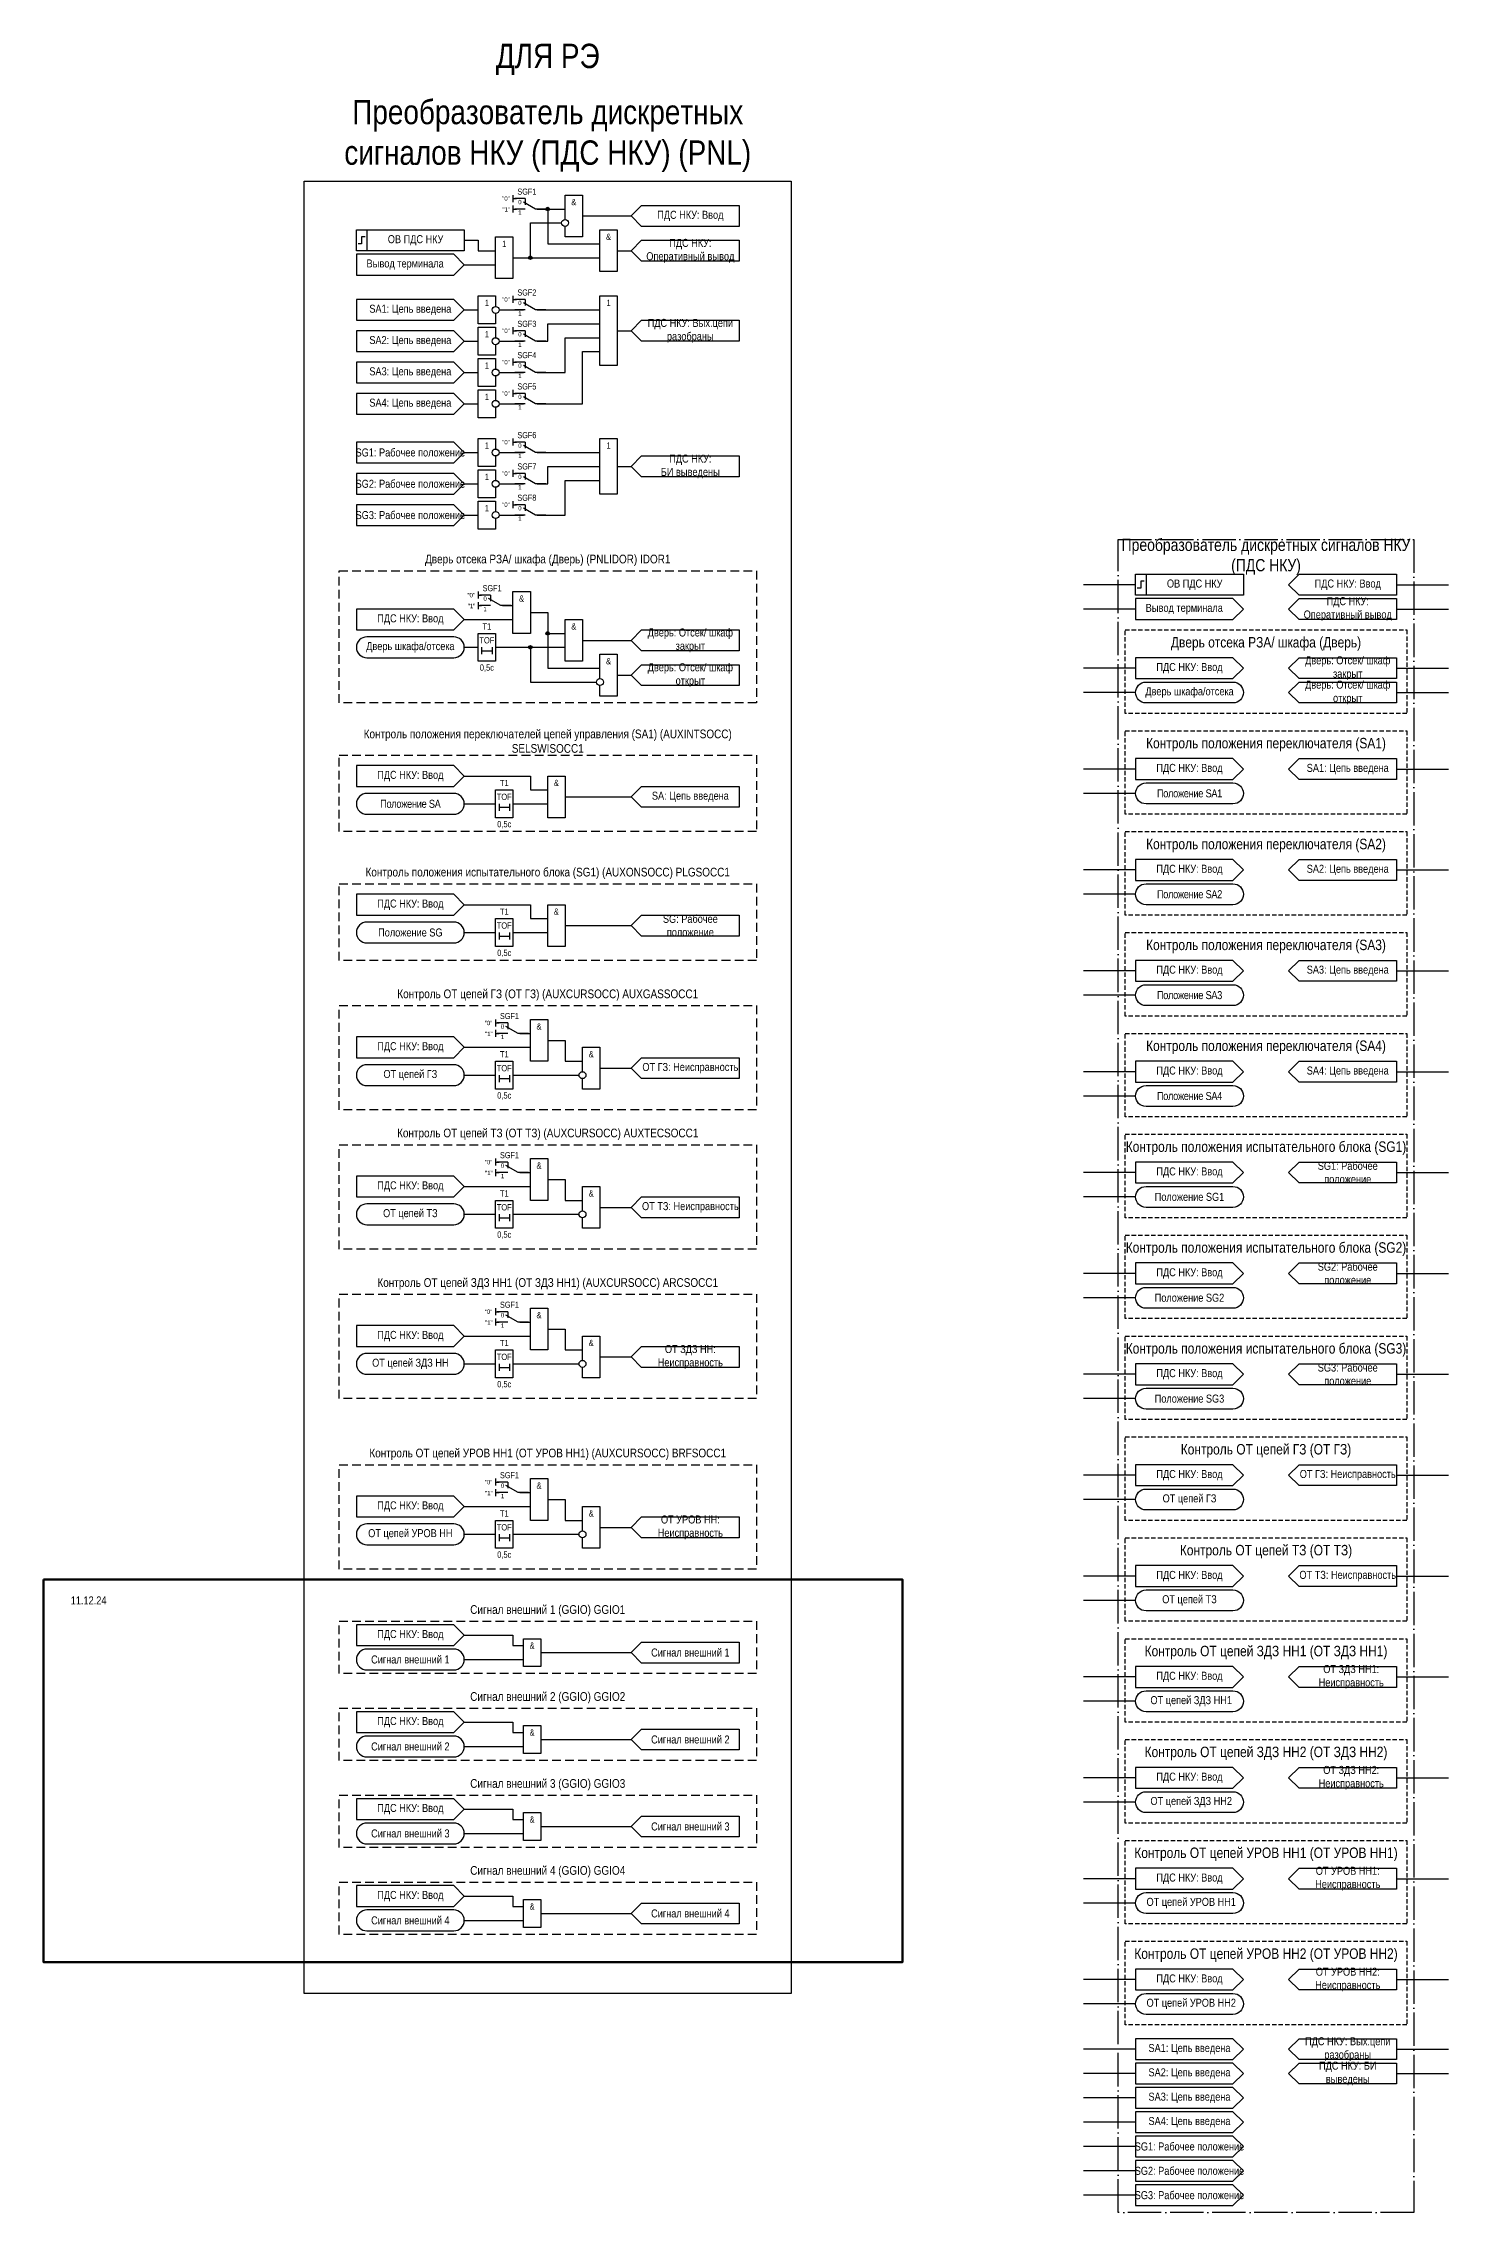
# Model space of a CAD drawing. Header units: millimetres. Extents: x -2609 to 701, y -63 to 764.
# Drawn here: x -75 to 329, y -63 to 561 of the extents above; entities that cross this region are included whole.
import ezdxf
from ezdxf.enums import TextEntityAlignment as Align

# ---------------------------------------------------------------- set-up
doc = ezdxf.new("R2010")
doc.units = ezdxf.units.MM
doc.linetypes.add('ACAD_ISO04W100', pattern=[30, 24, -3, 0, -3])
doc.linetypes.add('штриховая2', pattern=[0.375, 0.25, -0.125])
doc.layers.add('TEXT', color=7, linetype='Continuous', lineweight=25)
doc.layers.add('Основная', color=7, linetype='Continuous')
doc.styles.add('2.5_Gost_RD', font='ARIALN.TTF', dxfattribs={"height": 2.5})
doc.styles.add('3.5_Gost_RD', font='ARIALN.TTF', dxfattribs={"height": 3.5})
doc.styles.add('Вывод', font='ARIALN.TTF', dxfattribs={"height": 2.5})
doc.styles.add('Компонент', font='ARIALN.TTF', dxfattribs={"height": 3.5})

# ---------------------------------------------------------------- blocks, each defined once
blk = doc.blocks.new('*U958')
at = {"layer": 'Основная', "color": 0}
blk.add_line((0, 0), (7, 4), dxfattribs=at)
at = {"layer": 'Основная', "ltscale": 0.35}
blk.add_line((6, 6), (6, 2.5), dxfattribs=at)
blk = doc.blocks.new('*U985')
at = {"layer": 'Основная', "color": 0}
for p, q in [((-3, 6), (-9, 6)), ((-3, 0), (-9, 0)), ((9, 0), (3, 0))]:
    blk.add_line(p, q, dxfattribs=at)
at = {"layer": 'Основная', "ltscale": 0.25, "xscale": -1}
blk.add_blockref('*U958', (3, 0), dxfattribs=at)
at = {"layer": 'Основная'}
for tag, height, style, p in [('В1', 2.5, 'Вывод', (-14, 6)), ('В2', 2.5, 'Вывод', (-6, 4)), ('ОУ', 3.5, 'Компонент', (-2, 10)), ('В3', 2.5, 'Вывод', (-6, -2))]:
    blk.add_attdef(tag, text='', height=height, dxfattribs=dict(at, style=style)).set_placement(p, align=Align.MIDDLE_CENTER)
blk = doc.blocks.new('Точка')
at = {"ltscale": 100}
h = blk.add_hatch(color=256, dxfattribs=at)
h.dxf.hatch_style = 1
edge = h.paths.add_edge_path()
edge.add_arc((0, 0), 0.5, 0, 360)
blk.add_circle((0, 0), 0.5, dxfattribs=at)

msp = doc.modelspace()

# ---------------------------------------------------------------- linework, layer by layer
at = {"ltscale": 100}
for p, q in [((60, 517), (60, 515)), ((60, 516), (61, 516)), ((60, 514), (60, 512)), ((60, 513), (61, 513)), ((55, 501), (55, 501)), ((60, 488), (60, 486)), ((60, 487), (61, 487)), ((60, 479), (60, 477)), ((60, 478), (61, 478)), ((60, 470), (60, 468)), ((60, 469), (61, 469)), ((60, 461), (60, 459)), ((60, 460), (61, 460)), ((60, 447), (60, 445)), ((60, 446), (61, 446)), ((60, 438), (60, 436)), ((60, 437), (61, 437)), ((60, 429), (60, 427)), ((60, 428), (61, 428)), ((50, 403), (50, 401)), ((50, 402), (51, 402)), ((50, 400), (50, 398)), ((239, 405), (224, 405)), ((314, 405), (329, 405)), ((50, 399), (51, 399)), ((239, 398), (224, 398)), ((314, 398), (329, 398)), ((239, 381), (224, 381)), ((314, 381), (329, 381)), ((239, 374), (224, 374)), ((314, 374), (329, 374)), ((239, 352), (224, 352)), ((314, 352), (329, 352)), ((239, 345), (224, 345)), ((239, 323), (224, 323)), ((314, 323), (329, 323)), ((239, 316), (224, 316)), ((239, 294), (224, 294)), ((314, 294), (329, 294)), ((239, 287), (224, 287)), ((55, 280), (55, 278)), ((55, 279), (56, 279)), ((55, 277), (55, 275)), ((55, 276), (56, 276)), ((239, 265), (224, 265)), ((314, 265), (329, 265)), ((239, 258), (224, 258)), ((55, 240), (55, 238)), ((55, 239), (56, 239)), ((55, 237), (55, 235)), ((55, 236), (56, 236)), ((239, 236), (224, 236)), ((314, 236), (329, 236)), ((239, 229), (224, 229)), ((239, 207), (224, 207)), ((314, 207), (329, 207)), ((239, 200), (224, 200)), ((55, 197), (55, 195)), ((55, 196), (56, 196)), ((55, 194), (55, 192)), ((55, 193), (56, 193)), ((239, 178), (224, 178)), ((314, 178), (329, 178)), ((239, 171), (224, 171)), ((55, 148), (55, 146)), ((55, 147), (56, 147)), ((55, 145), (55, 143)), ((55, 144), (56, 144)), ((239, 149), (224, 149)), ((314, 149), (329, 149)), ((239, 142), (224, 142)), ((239, 120), (224, 120)), ((314, 120), (329, 120)), ((239, 113), (224, 113)), ((239, 91), (224, 91)), ((314, 91), (329, 91)), ((239, 84), (224, 84)), ((239, 62), (224, 62)), ((314, 62), (329, 62)), ((239, 55), (224, 55)), ((239, 33), (224, 33)), ((314, 33), (329, 33)), ((239, 26), (224, 26)), ((239, 4), (224, 4)), ((314, 4), (329, 4)), ((239, -3), (224, -3)), ((239, -16), (224, -16)), ((314, -16), (329, -16)), ((239, -23), (224, -23)), ((314, -23), (329, -23)), ((239, -30), (224, -30)), ((239, -37), (224, -37)), ((239, -44), (224, -44)), ((239, -51), (224, -51)), ((239, -58), (224, -58))]:
    msp.add_line(p, q, dxfattribs=at)
at = {"color": 3, "ltscale": 100}
msp.add_lwpolyline([(0, 521), (140, 521), (140, 0), (0, 0)], close=True, dxfattribs=at)
at = {"ltscale": 100}
for points in [[(67, 513), (75, 513)], [(67, 513), (70, 513), (70, 503), (85, 503)], [(75, 510), (75, 517), (80, 517), (80, 505), (75, 505), (75, 508)], [(94, 511), (97, 514), (125, 514), (125, 508), (97, 508), (94, 511)], [(60, 499), (65, 499), (65, 509), (74, 509)], [(80, 511), (94, 511)], [(46, 504), (50, 504), (50, 501), (55, 501)], [(60, 499), (85, 499)], [(90, 501), (94, 501)], [(94, 501), (97, 504), (125, 504), (125, 498), (97, 498), (94, 501)], [(46, 497), (55, 497)], [(55, 483), (55, 480), (50, 480), (50, 488), (55, 488), (55, 485)], [(46, 484), (50, 484)], [(56, 484), (63, 484)], [(67, 484), (85, 484)], [(94, 478), (97, 481), (125, 481), (125, 475), (97, 475), (94, 478)], [(46, 475), (50, 475)], [(55, 474), (55, 471), (50, 471), (50, 479), (55, 479), (55, 476)], [(56, 475), (63, 475)], [(67, 475), (70, 475), (70, 480), (85, 480)], [(67, 466), (75, 466), (75, 476), (85, 476)], [(90, 478), (94, 478)], [(55, 465), (55, 462), (50, 462), (50, 470), (55, 470), (55, 467)], [(67, 457), (80, 457), (80, 472), (85, 472)], [(46, 466), (50, 466)], [(56, 466), (63, 466)], [(46, 457), (50, 457)], [(55, 456), (55, 453), (50, 453), (50, 461), (55, 461), (55, 458)], [(56, 457), (63, 457)], [(46, 443), (50, 443)], [(55, 442), (55, 439), (50, 439), (50, 447), (55, 447), (55, 444)], [(56, 443), (63, 443)], [(67, 443), (85, 443)], [(55, 433), (55, 430), (50, 430), (50, 438), (55, 438), (55, 435)], [(67, 434), (70, 434), (70, 439), (85, 439)], [(90, 439), (94, 439)], [(94, 439), (97, 442), (125, 442), (125, 436), (97, 436), (94, 439)], [(46, 434), (50, 434)], [(56, 434), (63, 434)], [(67, 425), (75, 425), (75, 435), (85, 435)], [(46, 425), (50, 425)], [(55, 424), (55, 421), (50, 421), (50, 429), (55, 429), (55, 426)], [(56, 425), (63, 425)], [(283, 405), (286, 408), (314, 408), (314, 402), (286, 402), (283, 405)], [(283, 398), (286, 401), (314, 401), (314, 395), (286, 395), (283, 398)], [(46, 395), (60, 395)], [(57, 399), (60, 399)], [(57, 399), (60, 399)], [(65, 397), (70, 397), (70, 381), (85, 381)], [(65, 397), (70, 397), (70, 391), (75, 391)], [(46, 387), (50, 387)], [(51, 387), (51, 385)], [(54, 387), (54, 385)], [(55, 387), (75, 387)], [(55, 387), (65, 387), (65, 377), (84, 377)], [(80, 389), (94, 389)], [(94, 389), (97, 392), (125, 392), (125, 386), (97, 386), (94, 389)], [(51, 386), (54, 386)], [(85, 378), (85, 385), (90, 385), (90, 373), (85, 373), (85, 376)], [(94, 379), (97, 382), (125, 382), (125, 376), (97, 376), (94, 379)], [(90, 379), (94, 379)], [(46, 350), (65, 350), (65, 346), (70, 346)], [(75, 344), (94, 344)], [(94, 344), (97, 347), (125, 347), (125, 341), (97, 341), (94, 344)], [(46, 342), (55, 342)], [(56, 342), (56, 340)], [(56, 341), (59, 341)], [(59, 342), (59, 340)], [(60, 342), (70, 342)], [(46, 313), (65, 313), (65, 309), (70, 309)], [(75, 307), (94, 307)], [(94, 307), (97, 310), (125, 310), (125, 304), (97, 304), (94, 307)], [(46, 305), (55, 305)], [(56, 305), (56, 303)], [(56, 304), (59, 304)], [(59, 305), (59, 303)], [(60, 305), (70, 305)], [(62, 276), (65, 276)], [(62, 276), (65, 276)], [(46, 272), (65, 272)], [(70, 274), (75, 274), (75, 268), (80, 268)], [(80, 265), (80, 272), (85, 272), (85, 260), (80, 260), (80, 263)], [(94, 266), (97, 269), (125, 269), (125, 263), (97, 263), (94, 266)], [(46, 264), (55, 264)], [(56, 264), (56, 262)], [(56, 263), (59, 263)], [(59, 264), (59, 262)], [(60, 264), (79, 264)], [(85, 266), (94, 266)], [(46, 232), (65, 232)], [(62, 236), (65, 236)], [(62, 236), (65, 236)], [(70, 234), (75, 234), (75, 228), (80, 228)], [(80, 225), (80, 232), (85, 232), (85, 220), (80, 220), (80, 223)], [(85, 226), (94, 226)], [(94, 226), (97, 229), (125, 229), (125, 223), (97, 223), (94, 226)], [(46, 224), (55, 224)], [(56, 224), (56, 222)], [(56, 223), (59, 223)], [(59, 224), (59, 222)], [(60, 224), (79, 224)], [(46, 189), (65, 189)], [(62, 193), (65, 193)], [(62, 193), (65, 193)], [(70, 191), (75, 191), (75, 185), (80, 185)], [(80, 182), (80, 189), (85, 189), (85, 177), (80, 177), (80, 180)], [(46, 181), (55, 181)], [(56, 181), (56, 179)], [(59, 181), (59, 179)], [(60, 181), (79, 181)], [(85, 183), (94, 183)], [(94, 183), (97, 186), (125, 186), (125, 180), (97, 180), (94, 183)], [(56, 180), (59, 180)], [(62, 144), (65, 144)], [(62, 144), (65, 144)], [(46, 140), (65, 140)], [(70, 142), (75, 142), (75, 136), (80, 136)], [(80, 133), (80, 140), (85, 140), (85, 128), (80, 128), (80, 131)], [(46, 132), (55, 132)], [(56, 132), (56, 130)], [(56, 131), (59, 131)], [(59, 132), (59, 130)], [(60, 132), (79, 132)], [(85, 134), (94, 134)], [(94, 134), (97, 137), (125, 137), (125, 131), (97, 131), (94, 134)], [(283, -16), (286, -13), (314, -13), (314, -19), (286, -19), (283, -16)], [(283, -23), (286, -20), (314, -20), (314, -26), (286, -26), (283, -23)]]:
    msp.add_lwpolyline(points, dxfattribs=at)
for points in [[(15, 507), (46, 507), (46, 501), (15, 501)], [(15, 507), (18, 507), (18, 501), (15, 501)], [(85, 507), (90, 507), (90, 495), (85, 495)], [(15, 500), (15, 494), (43, 494), (46, 497), (43, 500)], [(55, 505), (60, 505), (60, 493), (55, 493)], [(15, 487), (15, 481), (43, 481), (46, 484), (43, 487)], [(85, 488), (90, 488), (90, 468), (85, 468)], [(15, 478), (15, 472), (43, 472), (46, 475), (43, 478)], [(15, 469), (15, 463), (43, 463), (46, 466), (43, 469)], [(15, 460), (15, 454), (43, 454), (46, 457), (43, 460)], [(15, 446), (15, 440), (43, 440), (46, 443), (43, 446)], [(85, 447), (90, 447), (90, 431), (85, 431)], [(15, 437), (15, 431), (43, 431), (46, 434), (43, 437)], [(15, 428), (15, 422), (43, 422), (46, 425), (43, 428)], [(239, 408), (270, 408), (270, 402), (239, 402)], [(239, 408), (242, 408), (242, 402), (239, 402)], [(60, 403), (65, 403), (65, 391), (60, 391)], [(239, 401), (239, 395), (267, 395), (270, 398), (267, 401)], [(15, 398), (15, 392), (43, 392), (46, 395), (43, 398)], [(75, 395), (80, 395), (80, 383), (75, 383)], [(50, 391), (55, 391), (55, 383), (50, 383)], [(239, 384), (239, 378), (267, 378), (270, 381), (267, 384)], [(314, 378), (286, 378), (283, 381), (286, 384), (314, 384)], [(286, 377), (314, 377), (314, 371), (286, 371), (283, 374)], [(15, 353), (15, 347), (43, 347), (46, 350), (43, 353)], [(70, 350), (75, 350), (75, 338), (70, 338)], [(239, 355), (239, 349), (267, 349), (270, 352), (267, 355)], [(314, 349), (286, 349), (283, 352), (286, 355), (314, 355)], [(55, 346), (60, 346), (60, 338), (55, 338)], [(239, 326), (239, 320), (267, 320), (270, 323), (267, 326)], [(314, 320), (286, 320), (283, 323), (286, 326), (314, 326)], [(15, 316), (15, 310), (43, 310), (46, 313), (43, 316)], [(70, 313), (75, 313), (75, 301), (70, 301)], [(55, 309), (60, 309), (60, 301), (55, 301)], [(239, 297), (239, 291), (267, 291), (270, 294), (267, 297)], [(314, 291), (286, 291), (283, 294), (286, 297), (314, 297)], [(15, 275), (15, 269), (43, 269), (46, 272), (43, 275)], [(65, 280), (70, 280), (70, 268), (65, 268)], [(55, 268), (60, 268), (60, 260), (55, 260)], [(239, 268), (239, 262), (267, 262), (270, 265), (267, 268)], [(314, 262), (286, 262), (283, 265), (286, 268), (314, 268)], [(65, 240), (70, 240), (70, 228), (65, 228)], [(239, 239), (239, 233), (267, 233), (270, 236), (267, 239)], [(314, 233), (286, 233), (283, 236), (286, 239), (314, 239)], [(15, 235), (15, 229), (43, 229), (46, 232), (43, 235)], [(55, 228), (60, 228), (60, 220), (55, 220)], [(239, 210), (239, 204), (267, 204), (270, 207), (267, 210)], [(314, 204), (286, 204), (283, 207), (286, 210), (314, 210)], [(65, 197), (70, 197), (70, 185), (65, 185)], [(15, 192), (15, 186), (43, 186), (46, 189), (43, 192)], [(55, 185), (60, 185), (60, 177), (55, 177)], [(239, 181), (239, 175), (267, 175), (270, 178), (267, 181)], [(314, 175), (286, 175), (283, 178), (286, 181), (314, 181)], [(239, 152), (239, 146), (267, 146), (270, 149), (267, 152)], [(314, 146), (286, 146), (283, 149), (286, 152), (314, 152)], [(65, 148), (70, 148), (70, 136), (65, 136)], [(15, 143), (15, 137), (43, 137), (46, 140), (43, 143)], [(55, 136), (60, 136), (60, 128), (55, 128)], [(239, 123), (239, 117), (267, 117), (270, 120), (267, 123)], [(314, 117), (286, 117), (283, 120), (286, 123), (314, 123)], [(15, 106), (15, 100), (43, 100), (46, 103), (43, 106)], [(239, 94), (239, 88), (267, 88), (270, 91), (267, 94)], [(314, 88), (286, 88), (283, 91), (286, 94), (314, 94)], [(15, 81), (15, 75), (43, 75), (46, 78), (43, 81)], [(239, 65), (239, 59), (267, 59), (270, 62), (267, 65)], [(314, 59), (286, 59), (283, 62), (286, 65), (314, 65)], [(15, 56), (15, 50), (43, 50), (46, 53), (43, 56)], [(239, 36), (239, 30), (267, 30), (270, 33), (267, 36)], [(314, 30), (286, 30), (283, 33), (286, 36), (314, 36)], [(15, 31), (15, 25), (43, 25), (46, 28), (43, 31)], [(239, 7), (239, 1), (267, 1), (270, 4), (267, 7)], [(314, 1), (286, 1), (283, 4), (286, 7), (314, 7)], [(239, -13), (239, -19), (267, -19), (270, -16), (267, -13)], [(239, -20), (239, -26), (267, -26), (270, -23), (267, -20)], [(239, -27), (239, -33), (267, -33), (270, -30), (267, -27)], [(239, -34), (239, -40), (267, -40), (270, -37), (267, -34)], [(239, -41), (239, -47), (267, -47), (270, -44), (267, -41)], [(239, -48), (239, -54), (267, -54), (270, -51), (267, -48)], [(239, -55), (239, -61), (267, -61), (270, -58), (267, -55)]]:
    msp.add_lwpolyline(points, close=True, dxfattribs=at)
at = {"lineweight": 30, "ltscale": 100}
for points in [[(17.5, 505), (16.5, 505), (16.5, 503), (15.5, 503)], [(241.5, 406), (240.5, 406), (240.5, 404), (239.5, 404)]]:
    msp.add_lwpolyline(points, dxfattribs=at)
at = {"color": 251, "linetype": 'ACAD_ISO04W100', "lineweight": 30, "ltscale": 0.4, "true_color": 0x58595b}
msp.add_lwpolyline([(234, 418), (319, 418), (319, -63), (234, -63)], close=True, dxfattribs=at)
at = {"linetype": 'штриховая2', "ltscale": 10}
for points in [[(10, 409), (130, 409), (130, 371), (10, 371)], [(10, 356), (130, 356), (130, 334), (10, 334)], [(10, 319), (130, 319), (130, 297), (10, 297)], [(10, 284), (130, 284), (130, 254), (10, 254)], [(10, 244), (130, 244), (130, 214), (10, 214)], [(10, 201), (130, 201), (130, 171), (10, 171)], [(10, 152), (130, 152), (130, 122), (10, 122)], [(10, 107), (130, 107), (130, 92), (10, 92)], [(10, 82), (130, 82), (130, 67), (10, 67)], [(10, 57), (130, 57), (130, 42), (10, 42)], [(10, 32), (130, 32), (130, 17), (10, 17)]]:
    msp.add_lwpolyline(points, close=True, dxfattribs=at)
at = {"ltscale": 100}
for points in [[(18, 384), (43, 384, 1), (43, 390), (18, 390, 1)], [(242, 371, -1), (242, 377), (267, 377, -1), (267, 371)], [(18, 339), (43, 339, 1), (43, 345), (18, 345, 1)], [(242, 342, -1), (242, 348), (267, 348, -1), (267, 342)], [(242, 313, -1), (242, 319), (267, 319, -1), (267, 313)], [(18, 302), (43, 302, 1), (43, 308), (18, 308, 1)], [(242, 284, -1), (242, 290), (267, 290, -1), (267, 284)], [(18, 261), (43, 261, 1), (43, 267), (18, 267, 1)], [(242, 255, -1), (242, 261), (267, 261, -1), (267, 255)], [(242, 226, -1), (242, 232), (267, 232, -1), (267, 226)], [(18, 221), (43, 221, 1), (43, 227), (18, 227, 1)], [(242, 197, -1), (242, 203), (267, 203, -1), (267, 197)], [(18, 178), (43, 178, 1), (43, 184), (18, 184, 1)], [(242, 168, -1), (242, 174), (267, 174, -1), (267, 168)], [(242, 139, -1), (242, 145), (267, 145, -1), (267, 139)], [(18, 129), (43, 129, 1), (43, 135), (18, 135, 1)], [(242, 110, -1), (242, 116), (267, 116, -1), (267, 110)], [(18, 93), (43, 93, 1), (43, 99), (18, 99, 1)], [(242, 81, -1), (242, 87), (267, 87, -1), (267, 81)], [(18, 68), (43, 68, 1), (43, 74), (18, 74, 1)], [(242, 52, -1), (242, 58), (267, 58, -1), (267, 52)], [(18, 43), (43, 43, 1), (43, 49), (18, 49, 1)], [(242, 23, -1), (242, 29), (267, 29, -1), (267, 23)], [(18, 18), (43, 18, 1), (43, 24), (18, 24, 1)], [(242, -6, -1), (242, 0), (267, 0, -1), (267, -6)]]:
    msp.add_lwpolyline(points, format="xyb", close=True, dxfattribs=at)
at = {"linetype": 'штриховая2', "ltscale": 5}
for points in [[(236, 392), (317, 392), (317, 368), (236, 368)], [(236, 363), (317, 363), (317, 339), (236, 339)], [(236, 334), (317, 334), (317, 310), (236, 310)], [(236, 305), (317, 305), (317, 281), (236, 281)], [(236, 276), (317, 276), (317, 252), (236, 252)], [(236, 247), (317, 247), (317, 223), (236, 223)], [(236, 218), (317, 218), (317, 194), (236, 194)], [(236, 189), (317, 189), (317, 165), (236, 165)], [(236, 160), (317, 160), (317, 136), (236, 136)], [(236, 131), (317, 131), (317, 107), (236, 107)], [(236, 102), (317, 102), (317, 78), (236, 78)], [(236, 73), (317, 73), (317, 49), (236, 49)], [(236, 44), (317, 44), (317, 20), (236, 20)], [(236, 15), (317, 15), (317, -9), (236, -9)]]:
    msp.add_lwpolyline(points, close=True, dxfattribs=at)
at = {"color": 1, "lineweight": 100, "ltscale": 100}
msp.add_lwpolyline([(-75, 119), (172, 119), (172, 9), (-75, 9)], close=True, dxfattribs=at)
at = {"color": 6, "ltscale": 100}
for points in [[(46, 103), (60, 103), (60, 100), (63, 100)], [(94, 98), (97, 101), (125, 101), (125, 95), (97, 95), (94, 98)], [(46, 96), (63, 96)], [(68, 98), (94, 98)], [(46, 78), (60, 78), (60, 75), (63, 75)], [(94, 73), (97, 76), (125, 76), (125, 70), (97, 70), (94, 73)], [(46, 71), (63, 71)], [(68, 73), (94, 73)], [(46, 53), (60, 53), (60, 50), (63, 50)], [(94, 48), (97, 51), (125, 51), (125, 45), (97, 45), (94, 48)], [(46, 46), (63, 46)], [(68, 48), (94, 48)], [(46, 28), (60, 28), (60, 25), (63, 25)], [(94, 23), (97, 26), (125, 26), (125, 20), (97, 20), (94, 23)], [(46, 21), (63, 21)], [(68, 23), (94, 23)]]:
    msp.add_lwpolyline(points, dxfattribs=at)
for points in [[(63, 102), (68, 102), (68, 94), (63, 94)], [(63, 77), (68, 77), (68, 69), (63, 69)], [(63, 52), (68, 52), (68, 44), (63, 44)], [(63, 27), (68, 27), (68, 19), (63, 19)]]:
    msp.add_lwpolyline(points, close=True, dxfattribs=at)
for centre in [(75, 509), (85, 377)]:
    msp.add_circle(centre, 1)
at = {"ltscale": 100}
for centre in [(55, 484), (55, 475), (55, 466), (55, 457), (55, 443), (55, 434), (55, 425), (80, 264), (80, 224), (80, 181), (80, 132)]:
    msp.add_circle(centre, 1, dxfattribs=at)

# ---------------------------------------------------------------- block references
for p in [(70, 513), (65, 499), (65, 387), (70, 391)]:
    msp.add_blockref('Точка', p, dxfattribs=at)
at = {"layer": 'Основная', "ltscale": 0.25, "xscale": 0.5, "yscale": 0.5, "zscale": 0.5}
for p, values in [((65, 513), {'ОУ': 'SGF1', 'В1': '"0"', 'В2': '0', 'В3': '1'}), ((65, 484), {'ОУ': 'SGF2', 'В1': '"0"', 'В2': '0', 'В3': '1'}), ((65, 475), {'ОУ': 'SGF3', 'В1': '"0"', 'В2': '0', 'В3': '1'}), ((65, 466), {'ОУ': 'SGF4', 'В1': '"0"', 'В2': '0', 'В3': '1'}), ((65, 457), {'ОУ': 'SGF5', 'В1': '"0"', 'В2': '0', 'В3': '1'}), ((65, 443), {'ОУ': 'SGF6', 'В1': '"0"', 'В2': '0', 'В3': '1'}), ((65, 434), {'ОУ': 'SGF7', 'В1': '"0"', 'В2': '0', 'В3': '1'}), ((65, 425), {'ОУ': 'SGF8', 'В1': '"0"', 'В2': '0', 'В3': '1'}), ((55, 399), {'ОУ': 'SGF1', 'В1': '"0"', 'В2': '0', 'В3': '1'}), ((60, 276), {'ОУ': 'SGF1', 'В1': '"0"', 'В2': '0', 'В3': '1'}), ((60, 236), {'ОУ': 'SGF1', 'В1': '"0"', 'В2': '0', 'В3': '1'}), ((60, 193), {'ОУ': 'SGF1', 'В1': '"0"', 'В2': '0', 'В3': '1'}), ((60, 144), {'ОУ': 'SGF1', 'В1': '"0"', 'В2': '0', 'В3': '1'})]:
    msp.add_blockref('*U985', p, dxfattribs=at).add_auto_attribs(values)

# ---------------------------------------------------------------- texts
at = {"ltscale": 100, "attachment_point": 5}
for s, insert, char_height, width, style in [('{\\C3;ДЛЯ РЭ}', (70, 556), 7, 140, '3.5_Gost_RD'), ('{\\C3;Преобразователь дискретных сигналов НКУ (ПДС НКУ) (PNL)}', (70, 534), 7, 140, '3.5_Gost_RD'), ('&', (77.5, 515), 1.8, 5, '2.5_Gost_RD'), ('ПДС НКУ: Ввод', (111, 511), 2.3, 28, '2.5_Gost_RD'), ('&', (87.5, 505), 1.8, 5, '2.5_Gost_RD'), ('1', (57.5, 503), 1.8, 5, '2.5_Gost_RD'), ('ПДС НКУ: Оперативный вывод', (111, 501), 2.3, 28, '2.5_Gost_RD'), ('1', (52.5, 486), 1.8, 5, '2.5_Gost_RD'), ('1', (87.5, 486), 1.8, 5, '2.5_Gost_RD'), ('SA1: Цепь введена', (30.5, 484), 2.3, 31, '2.5_Gost_RD'), ('ПДС НКУ: Вых.цепи разобраны', (111, 478), 2.3, 28, '2.5_Gost_RD'), ('SA2: Цепь введена', (30.5, 475), 2.3, 31, '2.5_Gost_RD'), ('1', (52.5, 477), 1.8, 5, '2.5_Gost_RD'), ('1', (52.5, 468), 1.8, 5, '2.5_Gost_RD'), ('SA3: Цепь введена', (30.5, 466), 2.3, 31, '2.5_Gost_RD'), ('SA4: Цепь введена', (30.5, 457), 2.3, 31, '2.5_Gost_RD'), ('1', (52.5, 459), 1.8, 5, '2.5_Gost_RD'), ('SG1: Рабочее положение', (30.5, 443), 2.3, 31, '2.5_Gost_RD'), ('1', (52.5, 445), 1.8, 5, '2.5_Gost_RD'), ('1', (87.5, 445), 1.8, 5, '2.5_Gost_RD'), ('1', (52.5, 436), 1.8, 5, '2.5_Gost_RD'), ('ПДС НКУ: \\PБИ выведены', (111, 439), 2.3, 28, '2.5_Gost_RD'), ('SG2: Рабочее положение', (30.5, 434), 2.3, 31, '2.5_Gost_RD'), ('SG3: Рабочее положение', (30.5, 425), 2.3, 31, '2.5_Gost_RD'), ('1', (52.5, 427), 1.8, 5, '2.5_Gost_RD'), ('ПДС НКУ: Ввод', (300, 405), 2.3, 28, '2.5_Gost_RD'), ('&', (62.5, 401), 1.8, 5, '2.5_Gost_RD'), ('ПДС НКУ: Оперативный вывод', (300, 398), 2.3, 28, '2.5_Gost_RD'), ('ПДС НКУ: Ввод', (30.5, 395), 2.3, 31, '2.5_Gost_RD'), ('T1', (52.5, 393), 1.8, 5, '2.5_Gost_RD'), ('&', (77.5, 393), 1.8, 5, '2.5_Gost_RD'), ('Дверь шкафа/отсека', (30.5, 387), 2.3, 31, '2.5_Gost_RD'), ('TOF', (52.5, 389), 1.8, 5, '2.5_Gost_RD'), ('Дверь: Отсек/ шкаф закрыт', (111, 389), 2.3, 28, '2.5_Gost_RD'), ('0,5с', (52.5, 381), 1.8, 5, '2.5_Gost_RD'), ('&', (87.5, 383), 1.8, 5, '2.5_Gost_RD'), ('Дверь: Отсек/ шкаф открыт', (111, 379), 2.3, 28, '2.5_Gost_RD'), ('ПДС НКУ: Ввод', (254.5, 381), 2.3, 31, '2.5_Gost_RD'), ('Дверь: Отсек/ шкаф закрыт', (300, 381), 2.3, 28, '2.5_Gost_RD'), ('Дверь: Отсек/ шкаф открыт', (300, 374), 2.3, 28, '2.5_Gost_RD'), ('ПДС НКУ: Ввод', (30.5, 350), 2.3, 31, '2.5_Gost_RD'), ('ПДС НКУ: Ввод', (254.5, 352), 2.3, 31, '2.5_Gost_RD'), ('SA1: Цепь введена', (300, 352), 2.3, 28, '2.5_Gost_RD'), ('{\\T0.95;Положение SA}', (30.5, 342), 2.3, 31, '2.5_Gost_RD'), ('TOF', (57.5, 344), 1.8, 5, '2.5_Gost_RD'), ('T1', (57.5, 348), 1.8, 5, '2.5_Gost_RD'), ('&', (72.5, 348), 1.8, 5, '2.5_Gost_RD'), ('SA: Цепь введена', (111, 344), 2.3, 28, '2.5_Gost_RD'), ('0,5с', (57.5, 336), 1.8, 5, '2.5_Gost_RD'), ('ПДС НКУ: Ввод', (254.5, 323), 2.3, 31, '2.5_Gost_RD'), ('SA2: Цепь введена', (300, 323), 2.3, 28, '2.5_Gost_RD'), ('ПДС НКУ: Ввод', (30.5, 313), 2.3, 31, '2.5_Gost_RD'), ('T1', (57.5, 311), 1.8, 5, '2.5_Gost_RD'), ('&', (72.5, 311), 1.8, 5, '2.5_Gost_RD'), ('Положение SG', (30.5, 305), 2.3, 31, '2.5_Gost_RD'), ('TOF', (57.5, 307), 1.8, 5, '2.5_Gost_RD'), ('SG: Рабочее положение', (111, 307), 2.3, 28, '2.5_Gost_RD'), ('0,5с', (57.5, 299), 1.8, 5, '2.5_Gost_RD'), ('ПДС НКУ: Ввод', (254.5, 294), 2.3, 31, '2.5_Gost_RD'), ('SA3: Цепь введена', (300, 294), 2.3, 28, '2.5_Gost_RD'), ('&', (67.5, 278), 1.8, 5, '2.5_Gost_RD'), ('ПДС НКУ: Ввод', (30.5, 272), 2.3, 31, '2.5_Gost_RD'), ('T1', (57.5, 270), 1.8, 5, '2.5_Gost_RD'), ('&', (82.5, 270), 1.8, 5, '2.5_Gost_RD'), ('ОТ цепей ГЗ', (30.5, 264), 2.3, 31, '2.5_Gost_RD'), ('TOF', (57.5, 266), 1.8, 5, '2.5_Gost_RD'), ('ОТ ГЗ: Неисправность', (111, 266), 2.3, 28, '2.5_Gost_RD'), ('ПДС НКУ: Ввод', (254.5, 265), 2.3, 31, '2.5_Gost_RD'), ('SA4: Цепь введена', (300, 265), 2.3, 28, '2.5_Gost_RD'), ('0,5с', (57.5, 258), 1.8, 5, '2.5_Gost_RD'), ('&', (67.5, 238), 1.8, 5, '2.5_Gost_RD'), ('ПДС НКУ: Ввод', (254.5, 236), 2.3, 31, '2.5_Gost_RD'), ('SG1: Рабочее положение', (300, 236), 2.3, 28, '2.5_Gost_RD'), ('ПДС НКУ: Ввод', (30.5, 232), 2.3, 31, '2.5_Gost_RD'), ('T1', (57.5, 230), 1.8, 5, '2.5_Gost_RD'), ('&', (82.5, 230), 1.8, 5, '2.5_Gost_RD'), ('ОТ цепей ТЗ', (30.5, 224), 2.3, 31, '2.5_Gost_RD'), ('TOF', (57.5, 226), 1.8, 5, '2.5_Gost_RD'), ('ОТ ТЗ: Неисправность', (111, 226), 2.3, 28, '2.5_Gost_RD'), ('0,5с', (57.5, 218), 1.8, 5, '2.5_Gost_RD'), ('ПДС НКУ: Ввод', (254.5, 207), 2.3, 31, '2.5_Gost_RD'), ('SG2: Рабочее положение', (300, 207), 2.3, 28, '2.5_Gost_RD'), ('&', (67.5, 195), 1.8, 5, '2.5_Gost_RD'), ('ПДС НКУ: Ввод', (30.5, 189), 2.3, 31, '2.5_Gost_RD'), ('T1', (57.5, 187), 1.8, 5, '2.5_Gost_RD'), ('&', (82.5, 187), 1.8, 5, '2.5_Gost_RD'), ('ОТ цепей ЗДЗ НН', (30.5, 181), 2.3, 31, '2.5_Gost_RD'), ('TOF', (57.5, 183), 1.8, 5, '2.5_Gost_RD'), ('ОТ ЗДЗ НН: Неисправность', (111, 183), 2.3, 28, '2.5_Gost_RD'), ('SG3: Рабочее положение', (300, 178), 2.3, 28, '2.5_Gost_RD'), ('0,5с', (57.5, 175), 1.8, 5, '2.5_Gost_RD'), ('ПДС НКУ: Ввод', (254.5, 178), 2.3, 31, '2.5_Gost_RD'), ('ПДС НКУ: Ввод', (254.5, 149), 2.3, 31, '2.5_Gost_RD'), ('ОТ ГЗ: Неисправность', (300, 149), 2.3, 28, '2.5_Gost_RD'), ('&', (67.5, 146), 1.8, 5, '2.5_Gost_RD'), ('ПДС НКУ: Ввод', (30.5, 140), 2.3, 31, '2.5_Gost_RD'), ('T1', (57.5, 138), 1.8, 5, '2.5_Gost_RD'), ('&', (82.5, 138), 1.8, 5, '2.5_Gost_RD'), ('ОТ УРОВ НН: Неисправность', (111, 134), 2.3, 28, '2.5_Gost_RD'), ('ОТ цепей УРОВ НН', (30.5, 132), 2.3, 31, '2.5_Gost_RD'), ('TOF', (57.5, 134), 1.8, 5, '2.5_Gost_RD'), ('0,5с', (57.5, 126), 1.8, 5, '2.5_Gost_RD'), ('ПДС НКУ: Ввод', (254.5, 120), 2.3, 31, '2.5_Gost_RD'), ('ОТ ТЗ: Неисправность', (300, 120), 2.3, 28, '2.5_Gost_RD'), ('ПДС НКУ: Ввод', (30.5, 103), 2.3, 31, '2.5_Gost_RD'), ('Сигнал внешний 1', (30.5, 96), 2.3, 31, '2.5_Gost_RD'), ('Сигнал внешний 1', (111, 98), 2.3, 28, '2.5_Gost_RD'), ('ОТ ЗДЗ НН1: Неисправность', (301, 91), 2.3, 28, '2.5_Gost_RD'), ('ПДС НКУ: Ввод', (254.5, 91), 2.3, 31, '2.5_Gost_RD'), ('ОТ цепей ЗДЗ НН1', (255, 84), 2.3, 31, '2.5_Gost_RD'), ('ПДС НКУ: Ввод', (30.5, 78), 2.3, 31, '2.5_Gost_RD'), ('Сигнал внешний 2', (30.5, 71), 2.3, 31, '2.5_Gost_RD'), ('Сигнал внешний 2', (111, 73), 2.3, 28, '2.5_Gost_RD'), ('ПДС НКУ: Ввод', (254.5, 62), 2.3, 31, '2.5_Gost_RD'), ('ОТ ЗДЗ НН2: Неисправность', (301, 62), 2.3, 28, '2.5_Gost_RD'), ('ОТ цепей ЗДЗ НН2', (255, 55), 2.3, 31, '2.5_Gost_RD'), ('ПДС НКУ: Ввод', (30.5, 53), 2.3, 31, '2.5_Gost_RD'), ('Сигнал внешний 3', (30.5, 46), 2.3, 31, '2.5_Gost_RD'), ('Сигнал внешний 3', (111, 48), 2.3, 28, '2.5_Gost_RD'), ('ПДС НКУ: Ввод', (254.5, 33), 2.3, 31, '2.5_Gost_RD'), ('ОТ УРОВ НН1: Неисправность', (300, 33), 2.3, 28, '2.5_Gost_RD'), ('ПДС НКУ: Ввод', (30.5, 28), 2.3, 31, '2.5_Gost_RD'), ('ОТ цепей УРОВ НН1', (255, 26), 2.3, 31, '2.5_Gost_RD'), ('Сигнал внешний 4', (30.5, 21), 2.3, 31, '2.5_Gost_RD'), ('Сигнал внешний 4', (111, 23), 2.3, 28, '2.5_Gost_RD'), ('ОТ УРОВ НН2: Неисправность', (300, 4), 2.3, 28, '2.5_Gost_RD'), ('ПДС НКУ: Ввод', (254.5, 4), 2.3, 31, '2.5_Gost_RD'), ('ОТ цепей УРОВ НН2', (255, -3), 2.3, 31, '2.5_Gost_RD'), ('SA1: Цепь введена', (254.5, -16), 2.3, 31, '2.5_Gost_RD'), ('ПДС НКУ: Вых.цепи разобраны', (300, -16), 2.3, 28, '2.5_Gost_RD'), ('SA2: Цепь введена', (254.5, -23), 2.3, 31, '2.5_Gost_RD'), ('ПДС НКУ: БИ выведены', (300, -23), 2.3, 28, '2.5_Gost_RD'), ('SA3: Цепь введена', (254.5, -30), 2.3, 31, '2.5_Gost_RD'), ('SA4: Цепь введена', (254.5, -37), 2.3, 31, '2.5_Gost_RD'), ('SG1: Рабочее положение', (254.5, -44), 2.3, 31, '2.5_Gost_RD'), ('SG2: Рабочее положение', (254.5, -51), 2.3, 31, '2.5_Gost_RD'), ('SG3: Рабочее положение', (254.5, -58), 2.3, 31, '2.5_Gost_RD')]:
    msp.add_mtext(s, dxfattribs=dict(at, insert=insert, char_height=char_height, width=width, style=style))
at = {"ltscale": 100, "char_height": 1.25, "attachment_point": 1, "style": '3.5_Gost_RD'}
for insert in [(57, 513.5), (47, 399.5), (52, 276.5), (52, 236.5), (52, 193.5), (52, 144.5)]:
    msp.add_mtext_dynamic_manual_height_columns('"1"', width=2, gutter_width=17.5, heights=[0], dxfattribs=dict(at, insert=insert))
at = {"color": 0, "ltscale": 100, "char_height": 2.3, "width": 28, "attachment_point": 5, "style": '2.5_Gost_RD'}
for s, insert in [('{\\C256;ОВ ПДС НКУ}', (32, 504)), ('{\\C256;Вывод терминала}', (29, 497)), ('{\\C256;ОВ ПДС НКУ}', (256, 405)), ('{\\C256;Вывод терминала}', (253, 398))]:
    msp.add_mtext(s, dxfattribs=dict(at, insert=insert))
at = {"color": 30, "ltscale": 100, "attachment_point": 5, "style": '3.5_Gost_RD'}
for s, insert, char_height, width in [('Преобразователь дискретных сигналов НКУ (ПДС НКУ)', (276.5, 413), 3.5, 85), ('Дверь отсека РЗА/ шкафа (Дверь) (PNLIDOR) {\\C6;IDOR1}', (70, 412), 2.5, 120), ('Дверь отсека РЗА/ шкафа (Дверь)', (276.5, 388), 3, 81), ('Контроль положения переключателей цепей управления (SA1) (AUXINTSOCC) {\\C6;SELSWISOCC1}', (70, 360), 2.5, 120), ('Контроль положения переключателя (SA1)', (276.5, 359), 3, 81), ('Контроль положения переключателя (SA2)', (276.5, 330), 3, 81), ('Контроль положения испытательного блока (SG1) (AUXONSOCC) {\\C6;PLGSOCC1}', (70, 322), 2.5, 120), ('Контроль положения переключателя (SA3)', (276.5, 301), 3, 81), ('Контроль ОТ цепей ГЗ (ОТ ГЗ) (AUXCURSOCC) {\\C6;AUXGASSOCC1}', (70, 287), 2.5, 120), ('Контроль положения переключателя (SA4)', (276.5, 272), 3, 81), ('Контроль ОТ цепей ТЗ (ОТ ТЗ) (AUXCURSOCC) {\\C6;AUXTECSOCC1}', (70, 247), 2.5, 120), ('Контроль положения испытательного блока (SG1)', (276.5, 243), 3, 81), ('Контроль положения испытательного блока (SG2)', (276.5, 214), 3, 81), ('Контроль ОТ цепей ЗДЗ НН1 (ОТ ЗДЗ НН1) (AUXCURSOCC) {\\C6;ARCSOCC1}', (70, 204), 2.5, 120), ('Контроль положения испытательного блока (SG3)', (276.5, 185), 3, 81), ('Контроль ОТ цепей УРОВ НН1 (ОТ УРОВ НН1) (AUXCURSOCC) {\\C6;BRFSOCC1}', (70, 155), 2.5, 120), ('Контроль ОТ цепей ГЗ (ОТ ГЗ)', (276.5, 156), 3, 81), ('Контроль ОТ цепей ТЗ (ОТ ТЗ)', (276.5, 127), 3, 81), ('Сигнал внешний 1 (GGIO) {\\C6;GGIO1}', (70, 110), 2.5, 120), ('Контроль ОТ цепей ЗДЗ НН1 (ОТ ЗДЗ НН1)', (276.5, 98), 3, 81), ('Сигнал внешний 2 (GGIO) {\\C6;GGIO2}', (70, 85), 2.5, 120), ('Контроль ОТ цепей ЗДЗ НН2 (ОТ ЗДЗ НН2)', (276.5, 69), 3, 81), ('Сигнал внешний 3 (GGIO) {\\C6;GGIO3}', (70, 60), 2.5, 120), ('Контроль ОТ цепей УРОВ НН1 (ОТ УРОВ НН1)', (276.5, 40), 3, 81), ('Сигнал внешний 4 (GGIO) {\\C6;GGIO4}', (70, 35), 2.5, 120), ('Контроль ОТ цепей УРОВ НН2 (ОТ УРОВ НН2)', (276.5, 11), 3, 81)]:
    msp.add_mtext(s, dxfattribs=dict(at, insert=insert, char_height=char_height, width=width))
at = {"color": 6, "ltscale": 100, "char_height": 1.8, "width": 5, "attachment_point": 5, "style": '2.5_Gost_RD'}
for insert in [(65.5, 100), (65.5, 75), (65.5, 50), (65.5, 25)]:
    msp.add_mtext('&', dxfattribs=dict(at, insert=insert))
at = {"layer": 'TEXT', "ltscale": 100, "char_height": 2.3, "width": 31, "attachment_point": 5, "style": '2.5_Gost_RD'}
for s, insert in [('Дверь шкафа/отсека', (254.5, 374)), ('{\\T0.95;Положение SA1}', (254.5, 345)), ('{\\T0.95;Положение SA2}', (254.5, 316)), ('{\\T0.95;Положение SA3}', (254.5, 287)), ('{\\T0.95;Положение SA4}', (254.5, 258)), ('Положение SG1', (254.5, 229)), ('Положение SG2', (254.5, 200)), ('Положение SG3', (254.5, 171)), ('ОТ цепей ГЗ', (254.5, 142)), ('ОТ цепей ТЗ', (254.5, 113))]:
    msp.add_mtext(s, dxfattribs=dict(at, insert=insert))
at = {"layer": 'TEXT', "color": 0, "ltscale": 100, "insert": (-62, 113), "char_height": 2.3, "width": 31, "attachment_point": 5, "style": '2.5_Gost_RD'}
msp.add_mtext('{\\C256;11.12.24}', dxfattribs=at)

doc.saveas('drawing.dxf')
